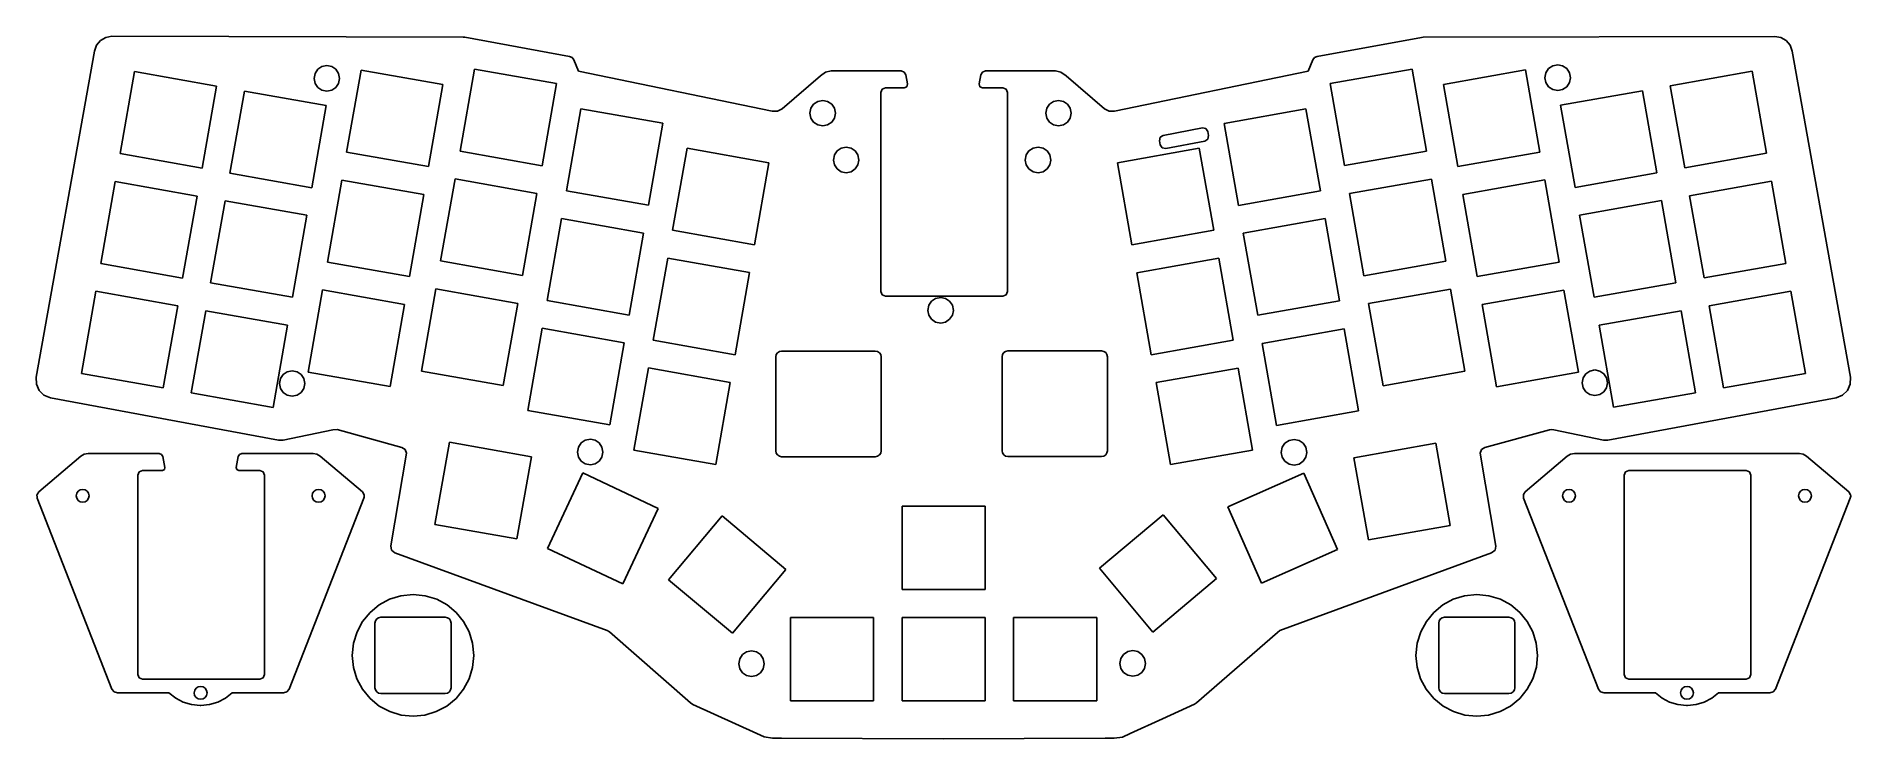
# Model space of a CAD drawing. Extents: x 0 to 310, y 1 to 121.
import ezdxf

# ---------------------------------------------------------------- set-up
doc = ezdxf.new("R2010")
doc.units = 0

msp = doc.modelspace()

# ---------------------------------------------------------------- linework, layer by layer
at = {"layer": 'Layer 1'}
for p, q in [((10.073763, 118.098579), (0.147385, 62.421039)), ((10.460462, 119.101345), (10.073763, 118.098579)), ((11.129259, 119.896487), (10.460462, 119.101345)), ((12.012654, 120.420294), (11.129259, 119.896487)), ((13.043151, 120.609054), (12.012654, 120.420294)), ((73.120353, 120.437398), (13.043151, 120.609054)), ((73.375082, 120.437398), (73.120353, 120.437398)), ((91.279825, 117.161504), (73.375082, 120.437398)), ((236.867876, 120.383931), (219.02664, 117.162911)), ((237.186113, 120.438805), (236.867876, 120.383931)), ((297.263315, 120.566492), (237.186113, 120.438805)), ((298.299189, 120.402338), (297.263315, 120.566492)), ((299.192601, 119.891166), (298.299189, 120.402338)), ((299.863716, 119.100679), (299.192601, 119.891166)), ((300.232702, 118.098579), (299.863716, 119.100679)), ((310.201886, 62.378476), (300.232702, 118.098579)), ((47.78677, 114.271607), (48.256099, 114.971782)), ((48.256099, 114.971782), (48.955857, 115.440977)), ((48.955857, 115.440977), (49.818579, 115.61225)), ((49.818579, 115.61225), (50.65746, 115.440977)), ((50.65746, 115.440977), (51.344604, 114.971783)), ((51.344604, 114.971783), (51.808979, 114.271607)), ((53.183362, 100.82143), (55.652975, 114.84034)), ((55.652975, 114.84034), (69.653716, 112.36824)), ((72.595941, 100.98852), (75.065491, 115.00708)), ((75.065491, 115.00708), (89.067706, 112.53508)), ((91.702839, 116.981273), (91.279825, 117.161504)), ((91.999804, 116.609248), (91.702839, 116.981273)), ((92.806798, 114.652787), (91.999804, 116.609248)), ((218.305258, 116.566686), (217.499316, 114.652787)), ((218.602398, 116.976656), (218.305258, 116.566686)), ((219.02664, 117.162911), (218.602398, 116.976656)), ((221.27869, 112.55432), (235.27933, 115.02495)), ((235.27933, 115.02495), (237.74887, 101.00639)), ((240.64016, 112.39279), (254.64231, 114.86514)), ((254.64231, 114.86514), (257.11045, 100.84633)), ((258.14026, 114.39803), (258.60996, 115.09874)), ((258.60996, 115.09874), (259.309887, 115.568667)), ((259.309887, 115.568667), (260.17221, 115.74031)), ((260.17221, 115.74031), (261.010512, 115.568667)), ((261.010512, 115.568667), (261.698104, 115.09874)), ((261.698104, 115.09874), (262.163259, 114.39803)), ((14.467547, 100.56811), (16.936745, 114.58673)), ((16.936745, 114.58673), (30.93896, 112.11474)), ((30.93896, 112.11474), (28.469805, 98.09429)), ((47.615335, 113.40739), (47.78677, 114.271607)), ((47.78677, 112.567627), (47.615335, 113.40739)), ((48.256099, 111.879637), (47.78677, 112.567627)), ((48.955857, 111.414627), (48.256099, 111.879637)), ((51.344604, 111.879637), (50.65746, 111.414627)), ((51.808979, 112.567627), (51.344604, 111.879637)), ((51.808979, 114.271607), (51.979555, 113.40739)), ((51.979555, 113.40739), (51.808979, 112.567627)), ((51.979555, 113.40739), (51.979555, 113.40739)), ((69.653716, 112.36824), (67.185826, 98.35084)), ((89.067706, 112.53508), (86.598093, 98.51617)), ((125.898819, 107.805876), (92.806798, 114.652787)), ((134.172965, 113.887368), (127.597016, 108.230444)), ((135.053597, 114.482494), (134.172965, 113.887368)), ((135.99607, 114.695349), (135.053597, 114.482494)), ((137.015339, 114.695349), (135.99607, 114.695349)), ((144.82248, 114.702033), (137.015339, 114.695349)), ((144.712308, 111.56429), (145.27545, 111.795833)), ((147.940284, 114.700626), (144.82248, 114.702033)), ((145.27545, 111.795833), (148.469041, 111.795833)), ((148.480356, 114.50417), (147.940284, 114.700626)), ((148.469041, 111.795833), (148.919203, 112.007194)), ((148.769383, 114.006965), (148.480356, 114.50417)), ((149.046217, 112.488438), (148.769383, 114.006965)), ((148.919203, 112.007194), (149.046217, 112.488438)), ((161.567257, 114.002744), (161.290423, 112.488438)), ((161.290423, 112.488438), (161.417437, 112.007194)), ((161.417437, 112.007194), (161.867599, 111.795833)), ((161.856284, 114.499554), (161.567257, 114.002744)), ((162.396356, 114.695349), (161.856284, 114.499554)), ((161.867599, 111.795833), (165.314516, 111.795833)), ((165.610648, 114.693942), (162.396356, 114.695349)), ((165.314516, 111.795833), (165.876605, 111.56429)), ((173.291127, 114.696756), (165.610648, 114.693942)), ((174.310395, 114.696756), (173.291127, 114.696756)), ((175.252868, 114.483197), (174.310395, 114.696756)), ((176.1335, 113.887368), (175.252868, 114.483197)), ((182.70945, 108.230444), (176.1335, 113.887368)), ((217.499316, 114.652787), (184.406243, 107.805876)), ((223.74683, 98.53552), (221.27869, 112.55432)), ((243.10952, 98.37529), (240.64016, 112.39279)), ((257.96862, 113.53404), (258.14026, 114.39803)), ((258.14026, 112.694111), (257.96862, 113.53404)), ((258.60996, 112.005757), (258.14026, 112.694111)), ((259.309887, 111.540382), (258.60996, 112.005757)), ((261.698104, 112.005757), (261.010512, 111.540382)), ((262.163259, 112.694111), (261.698104, 112.005757)), ((262.163259, 114.39803), (262.33425, 113.53404)), ((262.33425, 113.53404), (262.163259, 112.694111)), ((262.33425, 113.53404), (262.33425, 113.53404)), ((279.40186, 112.17931), (293.40287, 114.654)), ((281.87011, 98.16198), (279.40186, 112.17931)), ((293.40287, 114.654), (295.87233, 100.63397)), ((33.238073, 97.23331), (35.706212, 111.25211)), ((35.706212, 111.25211), (49.708364, 108.77976)), ((49.708364, 108.77976), (47.238815, 94.7612)), ((49.818579, 111.2438), (48.955857, 111.414627)), ((50.65746, 111.414627), (49.818579, 111.2438)), ((132.52468, 108.323443), (132.994008, 109.024654)), ((132.994008, 109.024654), (133.693764, 109.495148)), ((133.693764, 109.495148), (134.556483, 109.66706)), ((134.556483, 109.66706), (135.395807, 109.495148)), ((135.395807, 109.495148), (136.083921, 109.024654)), ((136.083921, 109.024654), (136.549266, 108.323443)), ((144.479683, 111.001922), (144.712308, 111.56429)), ((144.479683, 77.043846), (144.479683, 111.001922)), ((165.876605, 111.56429), (166.10923, 111.001922)), ((166.10923, 111.001922), (166.10923, 77.043846)), ((172.840571, 108.323443), (173.310424, 109.024654)), ((173.310424, 109.024654), (174.010772, 109.495148)), ((174.010772, 109.495148), (174.87392, 109.66706)), ((174.87392, 109.66706), (175.712224, 109.495148)), ((175.712224, 109.495148), (176.399813, 109.024654)), ((176.399813, 109.024654), (176.864962, 108.323443)), ((260.17221, 111.36939), (259.309887, 111.540382)), ((261.010512, 111.540382), (260.17221, 111.36939)), ((260.65817, 108.83508), (274.66066, 111.30567)), ((263.12768, 94.8147), (260.65817, 108.83508)), ((274.66066, 111.30567), (277.12983, 97.28705)), ((90.755946, 94.21816), (93.224085, 108.23696)), ((93.224085, 108.23696), (107.226137, 105.76609)), ((107.226137, 105.76609), (104.757998, 91.74728)), ((126.820196, 107.831906), (125.898819, 107.805876)), ((127.597016, 108.230444), (126.820196, 107.831906)), ((132.353245, 107.45938), (132.52468, 108.323443)), ((132.52468, 106.620217), (132.353245, 107.45938)), ((132.994008, 105.932165), (132.52468, 106.620217)), ((133.693764, 105.466825), (132.994008, 105.932165)), ((134.556483, 105.2958), (133.693764, 105.466825)), ((135.395807, 105.466825), (134.556483, 105.2958)), ((136.083921, 105.932165), (135.395807, 105.466825)), ((136.549266, 106.620217), (136.083921, 105.932165)), ((136.549266, 108.323443), (136.720283, 107.45938)), ((136.720283, 107.45938), (136.549266, 106.620217)), ((136.720283, 107.45938), (136.720283, 107.45938)), ((172.66891, 107.45938), (172.840571, 108.323443)), ((172.840571, 106.620217), (172.66891, 107.45938)), ((173.310424, 105.932165), (172.840571, 106.620217)), ((174.010772, 105.466825), (173.310424, 105.932165)), ((174.87392, 105.2958), (174.010772, 105.466825)), ((175.712224, 105.466825), (174.87392, 105.2958)), ((176.399813, 105.932165), (175.712224, 105.466825)), ((176.864962, 106.620217), (176.399813, 105.932165)), ((176.864962, 108.323443), (177.03595, 107.45938)), ((177.03595, 107.45938), (176.864962, 106.620217)), ((177.03595, 107.45938), (177.03595, 107.45938)), ((183.510348, 107.810932), (182.70945, 108.230444)), ((184.406243, 107.805876), (183.510348, 107.810932)), ((203.13248, 105.74798), (217.13463, 108.22033)), ((205.60205, 91.72942), (203.13248, 105.74798)), ((217.13463, 108.22033), (219.60277, 94.20152)), ((192.116851, 102.76796), (192.239403, 103.36098)), ((192.245119, 102.088442), (192.116851, 102.76796)), ((192.239403, 103.36098), (192.745358, 103.692408)), ((192.745358, 103.692408), (199.437156, 104.963066)), ((192.745358, 103.692408), (192.745358, 103.692408)), ((199.860282, 102.727865), (193.168568, 101.458684)), ((199.437156, 104.963066), (200.028929, 104.839941)), ((200.366103, 103.059998), (199.860282, 102.727865)), ((200.028929, 104.839941), (200.360253, 104.333241)), ((200.360253, 104.333241), (200.488722, 103.652665)), ((200.488722, 103.652665), (200.366103, 103.059998)), ((28.469805, 98.09429), (14.467547, 100.56811)), ((67.185826, 98.35084), (53.183362, 100.82143)), ((86.598093, 98.51617), (72.595941, 100.98852)), ((108.889707, 87.47774), (111.359317, 101.49665)), ((111.359317, 101.49665), (125.360056, 99.02455)), ((136.380926, 99.47602), (136.552366, 100.340678)), ((136.552366, 98.638266), (136.380926, 99.47602)), ((136.552366, 100.340678), (137.021734, 101.041822)), ((137.021734, 101.041822), (137.721597, 101.511986)), ((137.721597, 101.511986), (138.584524, 101.6837)), ((138.584524, 101.6837), (139.42342, 101.511986)), ((139.42342, 101.511986), (140.110943, 101.041822)), ((140.110943, 101.041822), (140.575765, 100.340678)), ((140.575765, 100.340678), (140.746556, 99.47602)), ((140.746556, 99.47602), (140.575765, 98.638266)), ((140.746556, 99.47602), (140.746556, 99.47602)), ((169.16103, 99.47602), (169.332469, 100.340678)), ((169.332469, 98.638266), (169.16103, 99.47602)), ((169.332469, 100.340678), (169.801834, 101.041822)), ((169.801834, 101.041822), (170.501694, 101.511986)), ((170.501694, 101.511986), (171.36462, 101.6837)), ((171.36462, 101.6837), (172.2033, 101.511986)), ((172.2033, 101.511986), (172.890341, 101.041822)), ((172.890341, 101.041822), (173.354679, 100.340678)), ((173.354679, 100.340678), (173.52525, 99.47602)), ((173.52525, 99.47602), (173.354679, 98.638266)), ((173.52525, 99.47602), (173.52525, 99.47602)), ((184.90887, 99.02458), (198.91256, 101.49647)), ((192.57653, 101.580799), (192.245119, 102.088442)), ((193.168568, 101.458684), (192.57653, 101.580799)), ((198.91256, 101.49647), (201.38064, 87.47801)), ((237.74887, 101.00639), (223.74683, 98.53552)), ((257.11045, 100.84633), (243.10952, 98.37529)), ((295.87233, 100.63397), (281.87011, 98.16198)), ((47.238815, 94.7612), (33.238073, 97.23331)), ((69.240747, 82.24136), (71.708822, 96.25981)), ((71.708822, 96.25981), (85.710935, 93.78929)), ((125.360056, 99.02455), (122.891917, 85.00575)), ((137.021734, 97.950562), (136.552366, 98.638266)), ((137.721597, 97.485043), (137.021734, 97.950562)), ((138.584524, 97.31384), (137.721597, 97.485043)), ((139.42342, 97.485043), (138.584524, 97.31384)), ((140.110943, 97.950562), (139.42342, 97.485043)), ((140.575765, 98.638266), (140.110943, 97.950562)), ((169.801834, 97.950562), (169.332469, 98.638266)), ((170.501694, 97.485043), (169.801834, 97.950562)), ((171.36462, 97.31384), (170.501694, 97.485043)), ((172.2033, 97.485043), (171.36462, 97.31384)), ((172.890341, 97.950562), (172.2033, 97.485043)), ((173.354679, 98.638266), (172.890341, 97.950562)), ((187.37996, 85.00556), (184.90887, 99.02458)), ((224.58162, 93.74695), (238.58255, 96.218)), ((238.58255, 96.218), (241.05217, 82.19909)), ((277.12983, 97.28705), (263.12768, 94.8147)), ((11.161367, 81.7906), (13.630874, 95.81099)), ((13.630874, 95.81099), (27.633129, 93.33716)), ((27.633129, 93.33716), (25.16358, 79.31861)), ((49.902396, 82.04709), (52.370287, 96.06449)), ((52.370287, 96.06449), (66.372441, 93.59214)), ((66.372441, 93.59214), (63.904654, 79.57327)), ((85.710935, 93.78929), (83.241676, 79.77032)), ((104.757998, 91.74728), (90.755946, 94.21816)), ((219.60277, 94.20152), (205.60205, 91.72942)), ((227.04994, 79.72709), (224.58162, 93.74695)), ((243.95457, 93.60217), (257.95698, 96.07311)), ((246.42403, 79.58214), (243.95457, 93.60217)), ((257.95698, 96.07311), (260.42634, 82.05561)), ((282.70801, 93.38003), (296.70876, 95.85213)), ((285.17615, 79.36123), (282.70801, 93.38003)), ((296.70876, 95.85213), (299.1783, 81.83358)), ((29.934517, 78.50783), (32.402656, 92.52663)), ((32.402656, 92.52663), (46.405057, 90.05571)), ((46.405057, 90.05571), (43.935508, 76.03714)), ((263.90992, 90.07009), (277.91104, 92.54225)), ((266.37825, 76.0524), (263.90992, 90.07009)), ((277.91104, 92.54225), (280.37918, 78.52345)), ((87.449909, 75.46819), (89.91805, 89.487)), ((89.91805, 89.487), (103.920097, 87.01612)), ((103.920097, 87.01612), (101.450902, 72.9975)), ((122.891917, 85.00575), (108.889707, 87.47774)), ((201.38064, 87.47801), (187.37996, 85.00556)), ((206.42612, 86.99837), (220.42824, 89.46889)), ((208.8954, 72.97939), (206.42612, 86.99837)), ((220.42824, 89.46889), (222.89638, 75.45008)), ((25.16358, 79.31861), (11.161367, 81.7906)), ((63.904654, 79.57327), (49.902396, 82.04709)), ((83.241676, 79.77032), (69.240747, 82.24136)), ((105.586561, 68.70333), (108.054452, 82.72073)), ((108.054452, 82.72073), (122.056853, 80.24979)), ((188.22947, 80.24263), (202.2315, 82.71351)), ((202.2315, 82.71351), (204.69974, 68.69618)), ((241.05217, 82.19909), (227.04994, 79.72709)), ((260.42634, 82.05561), (246.42403, 79.58214)), ((299.1783, 81.83358), (285.17615, 79.36123)), ((43.935508, 76.03714), (29.934517, 78.50783)), ((122.056853, 80.24979), (119.588713, 66.23098)), ((190.69866, 66.22401), (188.22947, 80.24263)), ((280.37918, 78.52345), (266.37825, 76.0524)), ((7.854268, 63.04082), (10.323529, 77.05979)), ((10.323529, 77.05979), (24.324562, 74.58728)), ((24.324562, 74.58728), (21.856423, 60.56847)), ((46.596216, 63.26959), (49.065826, 77.2885)), ((49.065826, 77.2885), (63.06657, 74.8164)), ((63.06657, 74.8164), (60.598783, 60.79753)), ((65.959466, 63.44061), (68.427502, 77.46089)), ((68.427502, 77.46089), (82.429757, 74.98707)), ((82.429757, 74.98707), (79.960314, 60.96703)), ((101.450902, 72.9975), (87.449909, 75.46819)), ((144.712308, 76.482929), (144.479683, 77.043846)), ((145.27545, 76.25099), (144.712308, 76.482929)), ((165.314516, 76.25099), (145.27545, 76.25099)), ((152.5122, 73.80509), (152.68364, 74.669693)), ((152.68364, 74.669693), (153.153013, 75.370717)), ((153.153013, 75.370717), (153.852893, 75.840761)), ((153.852893, 75.840761), (154.71586, 76.01242)), ((154.71586, 76.01242), (155.554568, 75.840761)), ((155.554568, 75.840761), (156.24162, 75.370717)), ((156.24162, 75.370717), (156.70596, 74.669693)), ((156.70596, 74.669693), (156.87653, 73.80509)), ((165.876605, 76.482929), (165.314516, 76.25099)), ((166.10923, 77.043846), (165.876605, 76.482929)), ((222.89638, 75.45008), (208.8954, 72.97939)), ((227.84018, 74.96249), (241.84103, 77.43606)), ((230.30816, 60.94256), (227.84018, 74.96249)), ((241.84103, 77.43606), (244.30901, 63.41614)), ((247.23019, 74.79149), (261.23271, 77.26391)), ((249.69976, 60.77294), (247.23019, 74.79149)), ((261.23271, 77.26391), (263.70061, 63.24651)), ((286.02134, 74.59815), (300.02372, 77.06909)), ((288.48947, 60.57934), (286.02134, 74.59815)), ((300.02372, 77.06909), (302.49186, 63.05028)), ((26.628877, 59.71277), (29.096767, 73.73017)), ((29.096767, 73.73017), (43.099168, 71.25923)), ((152.68364, 72.966369), (152.5122, 73.80509)), ((153.153013, 72.278264), (152.68364, 72.966369)), ((153.852893, 71.812674), (153.153013, 72.278264)), ((154.71586, 71.6415), (153.852893, 71.812674)), ((155.554568, 71.812674), (154.71586, 71.6415)), ((156.24162, 72.278264), (155.554568, 71.812674)), ((156.70596, 72.966369), (156.24162, 72.278264)), ((156.87653, 73.80509), (156.70596, 72.966369)), ((156.87653, 73.80509), (156.87653, 73.80509)), ((267.23658, 71.26936), (281.23889, 73.74283)), ((281.23889, 73.74283), (283.70687, 59.7229)), ((43.099168, 71.25923), (40.629618, 57.24067)), ((84.1428, 56.72234), (86.61069, 70.73973)), ((86.61069, 70.73973), (100.61421, 68.26896)), ((100.61421, 68.26896), (98.144952, 54.24999)), ((119.588713, 66.23098), (105.586561, 68.70333)), ((204.69974, 68.69618), (190.69866, 66.22401)), ((209.65687, 68.17418), (223.6578, 70.64522)), ((223.6578, 70.64522), (226.12557, 56.62635)), ((269.70617, 57.25045), (267.23658, 71.26936)), ((126.527716, 65.857498), (126.606127, 66.248299)), ((126.527716, 49.819858), (126.527716, 65.857498)), ((126.606127, 66.248299), (126.820293, 66.56667)), ((126.820293, 66.56667), (127.138611, 66.780928)), ((127.138611, 66.780928), (127.529478, 66.859388)), ((127.529478, 66.859388), (143.542172, 66.859388)), ((127.529478, 66.859388), (127.529478, 66.859388)), ((143.542172, 66.859388), (143.93228, 66.780928)), ((143.93228, 66.780928), (144.250301, 66.56667)), ((144.250301, 66.56667), (144.464433, 66.248299)), ((144.464433, 66.248299), (144.542878, 65.857498)), ((144.542878, 65.857498), (144.542878, 49.819858)), ((165.194282, 65.878371), (165.272693, 66.26932)), ((165.194282, 49.841083), (165.194282, 65.878371)), ((165.272693, 66.26932), (165.486859, 66.587675)), ((165.486859, 66.587675), (165.805176, 66.80185)), ((165.805176, 66.80185), (166.196044, 66.88026)), ((166.196044, 66.88026), (182.208738, 66.88026)), ((166.196044, 66.88026), (166.196044, 66.88026)), ((182.208738, 66.88026), (182.598791, 66.80185)), ((182.598791, 66.80185), (182.91669, 66.587675)), ((182.91669, 66.587675), (183.130702, 66.26932)), ((183.130702, 66.26932), (183.209091, 65.878371)), ((183.209091, 65.878371), (183.209091, 49.841083)), ((212.12483, 54.15425), (209.65687, 68.17418)), ((0.147385, 62.421039), (0.166101, 61.211112)), ((21.856423, 60.56847), (7.854268, 63.04082)), ((41.68479, 61.29065), (41.856445, 62.154272)), ((41.856445, 62.154272), (42.326259, 62.854514)), ((42.326259, 62.854514), (43.026501, 63.324038)), ((43.026501, 63.324038), (43.889444, 63.49551)), ((43.889444, 63.49551), (44.72795, 63.324038)), ((44.72795, 63.324038), (45.415644, 62.854514)), ((45.415644, 62.854514), (45.880833, 62.154272)), ((45.880833, 62.154272), (46.051828, 61.29065)), ((60.598783, 60.79753), (46.596216, 63.26959)), ((79.960314, 60.96703), (65.959466, 63.44061)), ((102.280627, 49.95189), (104.749883, 63.97086)), ((104.749883, 63.97086), (118.750881, 61.50017)), ((191.53724, 61.48443), (205.53964, 63.95537)), ((205.53964, 63.95537), (208.00778, 49.93656)), ((244.30901, 63.41614), (230.30816, 60.94256)), ((263.70061, 63.24651), (249.69976, 60.77294)), ((264.32214, 61.41589), (264.493582, 62.280101)), ((264.493582, 62.280101), (264.962954, 62.981295)), ((264.962954, 62.981295), (265.662821, 63.451707)), ((265.662821, 63.451707), (266.52575, 63.62357)), ((266.52575, 63.62357), (267.363833, 63.451707)), ((267.363833, 63.451707), (268.050932, 62.981295)), ((268.050932, 62.981295), (268.515594, 62.280101)), ((268.515594, 62.280101), (268.68636, 61.41589)), ((302.49186, 63.05028), (288.48947, 60.57934)), ((310.157633, 61.193156), (310.201886, 62.378476)), ((0.166101, 61.211112), (0.622897, 60.145096)), ((0.622897, 60.145096), (1.44613, 59.334587)), ((1.44613, 59.334587), (2.564157, 58.891177)), ((40.629618, 57.24067), (26.628877, 59.71277)), ((41.856445, 60.451266), (41.68479, 61.29065)), ((42.326259, 59.762725), (41.856445, 60.451266)), ((43.026501, 59.296897), (42.326259, 59.762725)), ((43.889444, 59.12565), (43.026501, 59.296897)), ((44.72795, 59.296897), (43.889444, 59.12565)), ((45.415644, 59.762725), (44.72795, 59.296897)), ((45.880833, 60.451266), (45.415644, 59.762725)), ((46.051828, 61.29065), (45.880833, 60.451266)), ((46.051828, 61.29065), (46.051828, 61.29065)), ((118.750881, 61.50017), (116.282742, 47.48137)), ((194.00679, 47.46587), (191.53724, 61.48443)), ((264.493582, 60.57656), (264.32214, 61.41589)), ((264.962954, 59.88814), (264.493582, 60.57656)), ((265.662821, 59.422432), (264.962954, 59.88814)), ((266.52575, 59.25124), (265.662821, 59.422432)), ((267.363833, 59.422432), (266.52575, 59.25124)), ((268.050932, 59.88814), (267.363833, 59.422432)), ((268.515594, 60.57656), (268.050932, 59.88814)), ((268.68636, 61.41589), (268.515594, 60.57656)), ((268.68636, 61.41589), (268.68636, 61.41589)), ((283.70687, 59.7229), (269.70617, 57.25045)), ((307.742309, 58.891177), (308.860215, 59.333921)), ((308.860215, 59.333921), (309.687866, 60.139776)), ((309.687866, 60.139776), (310.157633, 61.193156)), ((2.564157, 58.891177), (41.554603, 51.615829)), ((98.144952, 54.24999), (84.1428, 56.72234)), ((226.12557, 56.62635), (212.12483, 54.15425)), ((268.751862, 51.615829), (307.742309, 58.891177)), ((42.317388, 51.658391), (50.803457, 53.403448)), ((50.803457, 53.403448), (51.567645, 53.44601)), ((51.567645, 53.44601), (62.5975, 50.383279)), ((247.707561, 50.383279), (258.738469, 53.403448)), ((258.738469, 53.403448), (259.080214, 53.444603)), ((259.080214, 53.444603), (259.501605, 53.403448)), ((259.501605, 53.403448), (267.989078, 51.615829)), ((41.554603, 51.615829), (42.317388, 51.658391)), ((62.5975, 50.383279), (63.17665, 50.037636)), ((63.17665, 50.037636), (63.404495, 49.404697)), ((68.287014, 37.26323), (70.756563, 51.28179)), ((70.756563, 51.28179), (84.757554, 48.8111)), ((92.632956, 49.60136), (92.804341, 50.466018)), ((92.804341, 50.466018), (93.273587, 51.167162)), ((93.273587, 51.167162), (93.973328, 51.637326)), ((93.973328, 51.637326), (94.836199, 51.80904)), ((94.836199, 51.80904), (95.674705, 51.637326)), ((95.674705, 51.637326), (96.362399, 51.167162)), ((96.362399, 51.167162), (96.827588, 50.466018)), ((96.827588, 50.466018), (96.998583, 49.60136)), ((116.282742, 47.48137), (102.280627, 49.95189)), ((126.606127, 49.429057), (126.527716, 49.819858)), ((144.542878, 49.819858), (144.464433, 49.429057)), ((165.272693, 49.449317), (165.194282, 49.841083)), ((183.209091, 49.841083), (183.130702, 49.449317)), ((208.00778, 49.93656), (194.00679, 47.46587)), ((212.90812, 49.56008), (213.079576, 50.424517)), ((213.079576, 50.424517), (213.549056, 51.125177)), ((213.549056, 51.125177), (214.249231, 51.594856)), ((214.249231, 51.594856), (215.11277, 51.76635)), ((215.11277, 51.76635), (215.951054, 51.594856)), ((215.951054, 51.594856), (216.638265, 51.125177)), ((216.638265, 51.125177), (217.102974, 50.424517)), ((217.102974, 50.424517), (217.27375, 49.56008)), ((225.32939, 48.63739), (239.33037, 51.10808)), ((239.33037, 51.10808), (241.80139, 37.08942)), ((246.901971, 49.404697), (247.12964, 50.037636)), ((247.12964, 50.037636), (247.707561, 50.383279)), ((267.989078, 51.615829), (268.751862, 51.615829)), ((7.76803, 48.90693), (0.56795, 42.8201)), ((8.337599, 49.235014), (7.76803, 48.90693)), ((8.9917, 49.34931), (8.337599, 49.235014)), ((8.98997, 49.34888), (8.9917, 49.34931)), ((21.16787, 49.34888), (8.98997, 49.34888)), ((21.573977, 49.201466), (21.16787, 49.34888)), ((21.79203, 48.82783), (21.573977, 49.201466)), ((21.69693, 46.45082), (22.036001, 46.610141)), ((22.13124, 46.97293), (21.79203, 48.82783)), ((22.036001, 46.610141), (22.13124, 46.97293)), ((34.66419, 48.82783), (34.32675, 46.97293)), ((34.32675, 46.97293), (34.421799, 46.610141)), ((34.421799, 46.610141), (34.76071, 46.45082)), ((34.883109, 49.201466), (34.66419, 48.82783)), ((35.29012, 49.34888), (34.883109, 49.201466)), ((47.45252, 49.34888), (35.29012, 49.34888)), ((48.106933, 49.234584), (47.45252, 49.34888)), ((48.6776, 48.9065), (48.106933, 49.234584)), ((55.87804, 42.81967), (48.6776, 48.9065)), ((63.404495, 49.404697), (60.716152, 33.596475)), ((84.757554, 48.8111), (82.289415, 34.7923)), ((92.804341, 48.763828), (92.632956, 49.60136)), ((93.273587, 48.076613), (92.804341, 48.763828)), ((93.973328, 47.611581), (93.273587, 48.076613)), ((94.836199, 47.4406), (93.973328, 47.611581)), ((95.674705, 47.611581), (94.836199, 47.4406)), ((96.362399, 48.076613), (95.674705, 47.611581)), ((96.827588, 48.763828), (96.362399, 48.076613)), ((96.998583, 49.60136), (96.827588, 48.763828)), ((96.998583, 49.60136), (96.998583, 49.60136)), ((126.820293, 49.110686), (126.606127, 49.429057)), ((127.138611, 48.896428), (126.820293, 49.110686)), ((127.529478, 48.817968), (127.138611, 48.896428)), ((143.542172, 48.817968), (127.529478, 48.817968)), ((143.93228, 48.896428), (143.542172, 48.817968)), ((144.250301, 49.110686), (143.93228, 48.896428)), ((144.464433, 49.429057), (144.250301, 49.110686)), ((165.486859, 49.130544), (165.272693, 49.449317)), ((165.805176, 48.916215), (165.486859, 49.130544)), ((166.196044, 48.837782), (165.805176, 48.916215)), ((182.208738, 48.837782), (166.196044, 48.837782)), ((182.598791, 48.916215), (182.208738, 48.837782)), ((182.91669, 49.130544), (182.598791, 48.916215)), ((183.130702, 49.449317), (182.91669, 49.130544)), ((213.079576, 48.721727), (212.90812, 49.56008)), ((213.549056, 48.03409), (213.079576, 48.721727)), ((214.249231, 47.568903), (213.549056, 48.03409)), ((215.11277, 47.3979), (214.249231, 47.568903)), ((215.951054, 47.568903), (215.11277, 47.3979)), ((216.638265, 48.03409), (215.951054, 47.568903)), ((217.102974, 48.721727), (216.638265, 48.03409)), ((217.27375, 49.56008), (217.102974, 48.721727)), ((217.27375, 49.56008), (217.27375, 49.56008)), ((227.80041, 34.61873), (225.32939, 48.63739)), ((249.58891, 33.55532), (246.901971, 49.404697)), ((261.79703, 48.90693), (254.59695, 42.8201)), ((262.366599, 49.235014), (261.79703, 48.90693)), ((263.0207, 49.34931), (262.366599, 49.235014)), ((276.16904, 49.34888), (263.0207, 49.34931)), ((301.48152, 49.34888), (276.16904, 49.34888)), ((302.135933, 49.234584), (301.48152, 49.34888)), ((302.7066, 48.9065), (302.135933, 49.234584)), ((309.90704, 42.81967), (302.7066, 48.9065)), ((17.49403, 45.65565), (17.72686, 46.218074)), ((17.49403, 11.59884), (17.49403, 45.65565)), ((17.72686, 46.218074), (18.29044, 46.45082)), ((18.29044, 46.45082), (21.69693, 46.45082)), ((34.76071, 46.45082), (38.34225, 46.45082)), ((38.34225, 46.45082), (38.90478, 46.218074)), ((38.90478, 46.218074), (39.13761, 45.65565)), ((39.13761, 45.65565), (39.13761, 11.59884)), ((87.518872, 33.14661), (93.557447, 46.03551)), ((93.557447, 46.03551), (106.428492, 39.98879)), ((203.78754, 40.25022), (216.79083, 46.00766)), ((216.79083, 46.00766), (222.54007, 32.98918)), ((271.52303, 45.65565), (271.75586, 46.218074)), ((271.52303, 11.59884), (271.52303, 45.65565)), ((271.75586, 46.218074), (272.31944, 46.45082)), ((272.31944, 46.45082), (275.72593, 46.45082)), ((275.72593, 46.45082), (292.37125, 46.45082)), ((292.37125, 46.45082), (292.93378, 46.218074)), ((292.93378, 46.218074), (293.16661, 45.65565)), ((293.16661, 45.65565), (293.16661, 11.59884)), ((0.27313, 42.3502), (0.26183, 42.3322)), ((0.26183, 42.3322), (0.29773, 41.90076)), ((0.56795, 42.8201), (0.27313, 42.3502)), ((0.29773, 41.90076), (0.30863, 41.76458)), ((0.30863, 41.76458), (0.31163, 41.75758)), ((0.31163, 41.75758), (13.08059, 9.08859)), ((6.96881, 42.14348), (7.057286, 42.571326)), ((7.054595, 41.713081), (6.96881, 42.14348)), ((7.290267, 41.361523), (7.054595, 41.713081)), ((7.057286, 42.571326), (7.294606, 42.92122)), ((7.640131, 41.124275), (7.290267, 41.361523)), ((7.294606, 42.92122), (7.645358, 43.157144)), ((8.06849, 41.03681), (7.640131, 41.124275)), ((7.645358, 43.157144), (8.07413, 43.24308)), ((8.49689, 41.122404), (8.06849, 41.03681)), ((8.07413, 43.24308), (8.502268, 43.155418)), ((8.847174, 41.357753), (8.49689, 41.122404)), ((8.502268, 43.155418), (8.851647, 42.917844)), ((9.084094, 41.707532), (8.847174, 41.357753)), ((8.851647, 42.917844), (9.086835, 42.566222)), ((9.1724, 42.13642), (9.084094, 41.707532)), ((9.086835, 42.566222), (9.1724, 42.13642)), ((9.1724, 42.13642), (9.1724, 42.13642)), ((43.36697, 9.08859), (56.13733, 41.75758)), ((47.28765, 42.14348), (47.374416, 42.571326)), ((47.372947, 41.713081), (47.28765, 42.14348)), ((47.607571, 41.361523), (47.372947, 41.713081)), ((47.374416, 42.571326), (47.610871, 42.92122)), ((47.956453, 41.124275), (47.607571, 41.361523)), ((47.610871, 42.92122), (47.961254, 43.157144)), ((48.38452, 41.03681), (47.956453, 41.124275)), ((47.961254, 43.157144), (48.3898, 43.24308)), ((48.814102, 41.122404), (48.38452, 41.03681)), ((48.3898, 43.24308), (48.818903, 43.155418)), ((49.165388, 41.357753), (48.814102, 41.122404)), ((48.818903, 43.155418), (49.168688, 42.917844)), ((49.402482, 41.707532), (49.165388, 41.357753)), ((49.168688, 42.917844), (49.403951, 42.566222)), ((49.48949, 42.13642), (49.402482, 41.707532)), ((49.403951, 42.566222), (49.48949, 42.13642)), ((49.48949, 42.13642), (49.48949, 42.13642)), ((56.19223, 42.27816), (55.87804, 42.81967)), ((56.13733, 41.75758), (56.18843, 41.92303)), ((56.18843, 41.92303), (56.21023, 42.08284)), ((56.19923, 42.25166), (56.19223, 42.27816)), ((56.19923, 42.24966), (56.19923, 42.25166)), ((56.20323, 42.19996), (56.19923, 42.24966)), ((56.21023, 42.08284), (56.20323, 42.19996)), ((148.10718, 40.38151), (162.32573, 40.38151)), ((148.10718, 26.14375), (148.10718, 40.38151)), ((162.32573, 40.38151), (162.32573, 26.14375)), ((254.30213, 42.3502), (254.29083, 42.3322)), ((254.29083, 42.3322), (254.32673, 41.90076)), ((254.59695, 42.8201), (254.30213, 42.3502)), ((254.32673, 41.90076), (254.33763, 41.76458)), ((254.33763, 41.76458), (254.34063, 41.75758)), ((254.34063, 41.75758), (267.10959, 9.08859)), ((260.99781, 42.14348), (261.086286, 42.571326)), ((261.083595, 41.713081), (260.99781, 42.14348)), ((261.319267, 41.361523), (261.083595, 41.713081)), ((261.086286, 42.571326), (261.323606, 42.92122)), ((261.669131, 41.124275), (261.319267, 41.361523)), ((261.323606, 42.92122), (261.674358, 43.157144)), ((262.09749, 41.03681), (261.669131, 41.124275)), ((261.674358, 43.157144), (262.10313, 43.24308)), ((262.52589, 41.122404), (262.09749, 41.03681)), ((262.10313, 43.24308), (262.531268, 43.155418)), ((262.876174, 41.357753), (262.52589, 41.122404)), ((262.531268, 43.155418), (262.880648, 42.917844)), ((263.113094, 41.707532), (262.876174, 41.357753)), ((262.880648, 42.917844), (263.115835, 42.566222)), ((263.2014, 42.13642), (263.113094, 41.707532)), ((263.115835, 42.566222), (263.2014, 42.13642)), ((263.2014, 42.13642), (263.2014, 42.13642)), ((297.39597, 9.08859), (310.16633, 41.75758)), ((301.31665, 42.14348), (301.403416, 42.571326)), ((301.401947, 41.713081), (301.31665, 42.14348)), ((301.636571, 41.361523), (301.401947, 41.713081)), ((301.403416, 42.571326), (301.639871, 42.92122)), ((301.985453, 41.124275), (301.636571, 41.361523)), ((301.639871, 42.92122), (301.990254, 43.157144)), ((302.41352, 41.03681), (301.985453, 41.124275)), ((301.990254, 43.157144), (302.4188, 43.24308)), ((302.843102, 41.122404), (302.41352, 41.03681)), ((302.4188, 43.24308), (302.847903, 43.155418)), ((303.194388, 41.357753), (302.843102, 41.122404)), ((302.847903, 43.155418), (303.197688, 42.917844)), ((303.431482, 41.707532), (303.194388, 41.357753)), ((303.197688, 42.917844), (303.432951, 42.566222)), ((303.51849, 42.13642), (303.431482, 41.707532)), ((303.432951, 42.566222), (303.51849, 42.13642)), ((303.51849, 42.13642), (303.51849, 42.13642)), ((310.22123, 42.27816), (309.90704, 42.81967)), ((310.16633, 41.75758), (310.21743, 41.92303)), ((310.21743, 41.92303), (310.23923, 42.08284)), ((310.22823, 42.25166), (310.22123, 42.27816)), ((310.22823, 42.24966), (310.22823, 42.25166)), ((310.23223, 42.19996), (310.22823, 42.24966)), ((310.23923, 42.08284), (310.23223, 42.19996)), ((82.289415, 34.7923), (68.287014, 37.26323)), ((106.428492, 39.98879), (100.391444, 27.10132)), ((108.211517, 27.80322), (117.341126, 38.71299)), ((117.341126, 38.71299), (128.239945, 29.57077)), ((181.83022, 29.78026), (192.73444, 38.9136)), ((192.73444, 38.9136), (201.85878, 27.99843)), ((209.53799, 27.23186), (203.78754, 40.25022)), ((241.80139, 37.08942), (227.80041, 34.61873)), ((60.716152, 33.596475), (60.855227, 32.873267)), ((60.855227, 32.873267), (61.439289, 32.406488)), ((61.439289, 32.406488), (97.687709, 19.142862)), ((100.391444, 27.10132), (87.518872, 33.14661)), ((222.54007, 32.98918), (209.53799, 27.23186)), ((212.683667, 19.138641), (248.867177, 32.406488)), ((248.867177, 32.406488), (249.451063, 32.836201)), ((249.451063, 32.836201), (249.58891, 33.55532)), ((128.239945, 29.57077), (119.109037, 18.66088)), ((190.9541, 18.86349), (181.83022, 29.78026)), ((201.85878, 27.99843), (190.9541, 18.86349)), ((60.492403, 24.464712), (62.44229, 25.070692)), ((62.44229, 25.070692), (64.53576, 25.281983)), ((64.53576, 25.281983), (66.629054, 25.070692)), ((66.629054, 25.070692), (68.578694, 24.464712)), ((119.109037, 18.66088), (108.211517, 27.80322)), ((162.32573, 26.14375), (148.10718, 26.14375)), ((242.284343, 24.465712), (244.23423, 25.071692)), ((244.23423, 25.071692), (246.327701, 25.282983)), ((246.327701, 25.282983), (248.42059, 25.071692)), ((248.42059, 25.071692), (250.37004, 24.465712)), ((55.922022, 20.697058), (57.190491, 22.236054)), ((57.190491, 22.236054), (58.727877, 23.505886)), ((58.727877, 23.505886), (60.492403, 24.464712)), ((68.578694, 24.464712), (70.342931, 23.505886)), ((70.342931, 23.505886), (71.880016, 22.236054)), ((71.880016, 22.236054), (73.148201, 20.697058)), ((237.713963, 20.698058), (238.982432, 22.237054)), ((238.982432, 22.237054), (240.519818, 23.506886)), ((240.519818, 23.506886), (242.284343, 24.465712)), ((250.37004, 24.465712), (252.134252, 23.506886)), ((252.134252, 23.506886), (253.671428, 22.237054)), ((253.671428, 22.237054), (254.93977, 20.698058)), ((54.358947, 16.978939), (54.964248, 18.930739)), ((54.964248, 18.930739), (55.922022, 20.697058)), ((58.029899, 20.395655), (58.108338, 20.786621)), ((58.029899, 9.36852), (58.029899, 20.395655)), ((58.108338, 20.786621), (58.322432, 21.105356)), ((58.322432, 21.105356), (58.640348, 21.319977)), ((58.640348, 21.319977), (59.030252, 21.398603)), ((59.030252, 21.398603), (70.03942, 21.398603)), ((59.030252, 21.398603), (59.030252, 21.398603)), ((70.03942, 21.398603), (70.429473, 21.319977)), ((70.429473, 21.319977), (70.747372, 21.105356)), ((70.747372, 21.105356), (70.961384, 20.786621)), ((70.961384, 20.786621), (71.039773, 20.395655)), ((71.039773, 20.395655), (71.039773, 9.36852)), ((73.148201, 20.697058), (74.105736, 18.930739)), ((74.105736, 18.930739), (74.710873, 16.978939)), ((97.687709, 19.142862), (98.1091, 18.910704)), ((98.1091, 18.910704), (111.947997, 6.799779)), ((129.017175, 21.33508), (143.234317, 21.33508)), ((129.017175, 7.09979), (129.017175, 21.33508)), ((143.234317, 21.33508), (143.234317, 7.09979)), ((148.11535, 21.33437), (162.33391, 21.33437)), ((148.11535, 7.1005), (148.11535, 21.33437)), ((162.33391, 21.33437), (162.33391, 7.1005)), ((167.15895, 21.33508), (181.37469, 21.33508)), ((167.15895, 7.09979), (167.15895, 21.33508)), ((181.37469, 21.33508), (181.37469, 7.09979)), ((198.46022, 6.791689), (212.267538, 18.819951)), ((212.267538, 18.819951), (212.683667, 19.138641)), ((236.150887, 16.979939), (236.756189, 18.931739)), ((236.756189, 18.931739), (237.713963, 20.698058)), ((239.820759, 20.395655), (239.899198, 20.786621)), ((239.820759, 9.36852), (239.820759, 20.395655)), ((239.899198, 20.786621), (240.113292, 21.105356)), ((240.113292, 21.105356), (240.431208, 21.319977)), ((240.431208, 21.319977), (240.821112, 21.398603)), ((240.821112, 21.398603), (251.830279, 21.398603)), ((240.821112, 21.398603), (240.821112, 21.398603)), ((251.830279, 21.398603), (252.220332, 21.319977)), ((252.220332, 21.319977), (252.538232, 21.105356)), ((252.538232, 21.105356), (252.752243, 20.786621)), ((252.752243, 20.786621), (252.830632, 20.395655)), ((252.830632, 20.395655), (252.830632, 9.36852)), ((254.93977, 20.698058), (255.897479, 18.931739)), ((255.897479, 18.931739), (256.502756, 16.979939)), ((54.147896, 14.883499), (54.358947, 16.978939)), ((74.710873, 16.978939), (74.921863, 14.883499)), ((121.54397, 15.482222), (122.406301, 15.65408)), ((122.406301, 15.65408), (123.245203, 15.482222)), ((185.979346, 15.054357), (186.679211, 15.524036)), ((186.679211, 15.524036), (187.54213, 15.69553)), ((187.54213, 15.69553), (188.38022, 15.524036)), ((188.38022, 15.524036), (189.067326, 15.054357)), ((235.939836, 14.884499), (236.150887, 16.979939)), ((256.502756, 16.979939), (256.713804, 14.884499)), ((54.349338, 12.84453), (54.147896, 14.883499)), ((54.938648, 10.902664), (54.349338, 12.84453)), ((74.720696, 12.84453), (74.131992, 10.902664)), ((74.921863, 14.883499), (74.720696, 12.84453)), ((74.921863, 14.883499), (74.921863, 14.883499)), ((120.202711, 13.44675), (120.374349, 14.310758)), ((120.374349, 12.607656), (120.202711, 13.44675)), ((120.374349, 14.310758), (120.844044, 15.011849)), ((120.844044, 11.920105), (120.374349, 12.607656)), ((120.844044, 15.011849), (121.54397, 15.482222)), ((123.245203, 15.482222), (123.932728, 15.011849)), ((123.932728, 15.011849), (124.39755, 14.310758)), ((124.39755, 12.607656), (123.932728, 11.920105)), ((124.39755, 14.310758), (124.568341, 13.44675)), ((124.568341, 13.44675), (124.39755, 12.607656)), ((124.568341, 13.44675), (124.568341, 13.44675)), ((185.33853, 13.48926), (185.509974, 14.353697)), ((185.509974, 12.650312), (185.33853, 13.48926)), ((185.509974, 14.353697), (185.979346, 15.054357)), ((185.979346, 11.962741), (185.509974, 12.650312)), ((189.067326, 15.054357), (189.531992, 14.353697)), ((189.531992, 12.650312), (189.067326, 11.962741)), ((189.531992, 14.353697), (189.70276, 13.48926)), ((189.70276, 13.48926), (189.531992, 12.650312)), ((189.70276, 13.48926), (189.70276, 13.48926)), ((236.141059, 12.84553), (235.939836, 14.884499)), ((236.729884, 10.903664), (236.141059, 12.84553)), ((256.512636, 12.84553), (255.923932, 10.903664)), ((256.713804, 14.884499), (256.512636, 12.84553)), ((256.713804, 14.884499), (256.713804, 14.884499)), ((17.72686, 11.034663), (17.49403, 11.59884)), ((18.29044, 10.80227), (17.72686, 11.034663)), ((38.34225, 10.80227), (18.29044, 10.80227)), ((27.452155, 9.266619), (27.803143, 9.502648)), ((27.803143, 9.502648), (28.23196, 9.58879)), ((28.23196, 9.58879), (28.660915, 9.501078)), ((28.660915, 9.501078), (29.010716, 9.263419)), ((38.90478, 11.034663), (38.34225, 10.80227)), ((39.13761, 11.59884), (38.90478, 11.034663)), ((55.893297, 9.112536), (54.938648, 10.902664)), ((58.108338, 8.978386), (58.029899, 9.36852)), ((71.039773, 9.36852), (70.961384, 8.978386)), ((74.131992, 10.902664), (73.177949, 9.112536)), ((121.54397, 11.455334), (120.844044, 11.920105)), ((122.406301, 11.28458), (121.54397, 11.455334)), ((123.245203, 11.455334), (122.406301, 11.28458)), ((123.932728, 11.920105), (123.245203, 11.455334)), ((186.679211, 11.497885), (185.979346, 11.962741)), ((187.54213, 11.32708), (186.679211, 11.497885)), ((188.38022, 11.497885), (187.54213, 11.32708)), ((189.067326, 11.962741), (188.38022, 11.497885)), ((237.684048, 9.113536), (236.729884, 10.903664)), ((239.899198, 8.978386), (239.820759, 9.36852)), ((252.830632, 9.36852), (252.752243, 8.978386)), ((255.923932, 10.903664), (254.969889, 9.113536)), ((271.75586, 11.034663), (271.52303, 11.59884)), ((272.31944, 10.80227), (271.75586, 11.034663)), ((292.37125, 10.80227), (272.31944, 10.80227)), ((281.481155, 9.266619), (281.832143, 9.502648)), ((281.832143, 9.502648), (282.26096, 9.58879)), ((282.26096, 9.58879), (282.689915, 9.501078)), ((282.689915, 9.501078), (283.039716, 9.263419)), ((292.93378, 11.034663), (292.37125, 10.80227)), ((293.16661, 11.59884), (292.93378, 11.034663)), ((13.08059, 9.08859), (13.466065, 8.639814)), ((13.466065, 8.639814), (14.04783, 8.47123)), ((14.04783, 8.47123), (22.82347, 8.47123)), ((22.82347, 8.47123), (23.96944, 7.565567)), ((23.96944, 7.565567), (25.266324, 6.897534)), ((25.266324, 6.897534), (26.674296, 6.483036)), ((26.674296, 6.483036), (28.15353, 6.33798)), ((27.12805, 8.48883), (27.215092, 8.916685)), ((27.213616, 8.058639), (27.12805, 8.48883)), ((27.448807, 7.707188), (27.213616, 8.058639)), ((27.215092, 8.916685), (27.452155, 9.266619)), ((27.79819, 7.469979), (27.448807, 7.707188)), ((28.22633, 7.38252), (27.79819, 7.469979)), ((28.15353, 6.33798), (28.22393, 6.34598)), ((28.22393, 6.34598), (28.29403, 6.33798)), ((28.656114, 7.468063), (28.22633, 7.38252)), ((28.29403, 6.33798), (29.774011, 6.483158)), ((29.007504, 7.703328), (28.656114, 7.468063)), ((29.244636, 8.05309), (29.007504, 7.703328)), ((29.010716, 9.263419), (29.246062, 8.91178)), ((29.33165, 8.48213), (29.244636, 8.05309)), ((29.246062, 8.91178), (29.33165, 8.48213)), ((29.33165, 8.48213), (29.33165, 8.48213)), ((29.774011, 6.483158), (31.181936, 6.897642)), ((31.181936, 6.897642), (32.478511, 7.565608)), ((32.478511, 7.565608), (33.62444, 8.47123)), ((33.62444, 8.47123), (42.39832, 8.47123)), ((42.39832, 8.47123), (42.981446, 8.639814)), ((42.981446, 8.639814), (43.36697, 9.08859)), ((57.190756, 7.528783), (55.893297, 9.112536)), ((58.772261, 6.230124), (57.190756, 7.528783)), ((58.322432, 8.660451), (58.108338, 8.978386)), ((58.640348, 8.44643), (58.322432, 8.660451)), ((59.030252, 8.368042), (58.640348, 8.44643)), ((60.559888, 5.274135), (58.772261, 6.230124)), ((70.03942, 8.368042), (59.030252, 8.368042)), ((70.298319, 6.230124), (68.510443, 5.274135)), ((70.429473, 8.44643), (70.03942, 8.368042)), ((71.880765, 7.528783), (70.298319, 6.230124)), ((70.747372, 8.660451), (70.429473, 8.44643)), ((70.961384, 8.978386), (70.747372, 8.660451)), ((73.177949, 9.112536), (71.880765, 7.528783)), ((111.947997, 6.799779), (112.376405, 6.515561)), ((112.376405, 6.515561), (123.269773, 1.553705)), ((143.234317, 7.09979), (129.017175, 7.09979)), ((162.33391, 7.1005), (148.11535, 7.1005)), ((181.37469, 7.09979), (167.15895, 7.09979)), ((192.642012, 4.025488), (198.078828, 6.53737)), ((198.078828, 6.53737), (198.46022, 6.791689)), ((238.981287, 7.529783), (237.684048, 9.113536)), ((240.563607, 6.231124), (238.981287, 7.529783)), ((240.113292, 8.660451), (239.899198, 8.978386)), ((240.431208, 8.44643), (240.113292, 8.660451)), ((240.821112, 8.368042), (240.431208, 8.44643)), ((242.351652, 5.275135), (240.563607, 6.231124)), ((251.830279, 8.368042), (240.821112, 8.368042)), ((252.090259, 6.231124), (250.302384, 5.275135)), ((252.220332, 8.44643), (251.830279, 8.368042)), ((253.672706, 7.529783), (252.090259, 6.231124)), ((252.538232, 8.660451), (252.220332, 8.44643)), ((252.752243, 8.978386), (252.538232, 8.660451)), ((254.969889, 9.113536), (253.672706, 7.529783)), ((267.10959, 9.08859), (267.495065, 8.639814)), ((267.495065, 8.639814), (268.07683, 8.47123)), ((268.07683, 8.47123), (276.85247, 8.47123)), ((276.85247, 8.47123), (277.99844, 7.565567)), ((277.99844, 7.565567), (279.295324, 6.897534)), ((279.295324, 6.897534), (280.703296, 6.483036)), ((280.703296, 6.483036), (282.18253, 6.33798)), ((281.15705, 8.48883), (281.244092, 8.916685)), ((281.242616, 8.058639), (281.15705, 8.48883)), ((281.477807, 7.707188), (281.242616, 8.058639)), ((281.244092, 8.916685), (281.481155, 9.266619)), ((281.82719, 7.469979), (281.477807, 7.707188)), ((282.25533, 7.38252), (281.82719, 7.469979)), ((282.18253, 6.33798), (282.25293, 6.34598)), ((282.25293, 6.34598), (282.32303, 6.33798)), ((282.685114, 7.468063), (282.25533, 7.38252)), ((282.32303, 6.33798), (283.803011, 6.483158)), ((283.036504, 7.703328), (282.685114, 7.468063)), ((283.273636, 8.05309), (283.036504, 7.703328)), ((283.039716, 9.263419), (283.275062, 8.91178)), ((283.36065, 8.48213), (283.273636, 8.05309)), ((283.275062, 8.91178), (283.36065, 8.48213)), ((283.36065, 8.48213), (283.36065, 8.48213)), ((283.803011, 6.483158), (285.210936, 6.897642)), ((285.210936, 6.897642), (286.507511, 7.565608)), ((286.507511, 7.565608), (287.65344, 8.47123)), ((287.65344, 8.47123), (296.42732, 8.47123)), ((296.42732, 8.47123), (297.010446, 8.639814)), ((297.010446, 8.639814), (297.39597, 9.08859)), ((62.4992, 4.683733), (60.559888, 5.274135)), ((64.53576, 4.481839), (62.4992, 4.683733)), ((66.571478, 4.683733), (64.53576, 4.481839)), ((68.510443, 5.274135), (66.571478, 4.683733)), ((187.079147, 1.553705), (192.642012, 4.025488)), ((244.291119, 4.684733), (242.351652, 5.275135)), ((246.327701, 4.482839), (244.291119, 4.684733)), ((248.363418, 4.684733), (246.327701, 4.482839)), ((250.302384, 5.275135), (248.363418, 4.684733)), ((123.269773, 1.553705), (124.542148, 0.957876)), ((124.542148, 0.957876), (125.941625, 0.744317)), ((125.941625, 0.744317), (127.511404, 0.744317)), ((127.511404, 0.744317), (155.132005, 0.659192)), ((155.132005, 0.659192), (182.795061, 0.744317)), ((182.795061, 0.744317), (184.36484, 0.744317)), ((184.36484, 0.744317), (185.769492, 0.941915)), ((185.769492, 0.941915), (187.079147, 1.553705))]:
    msp.add_line(p, q, dxfattribs=at)

doc.saveas('drawing.dxf')
